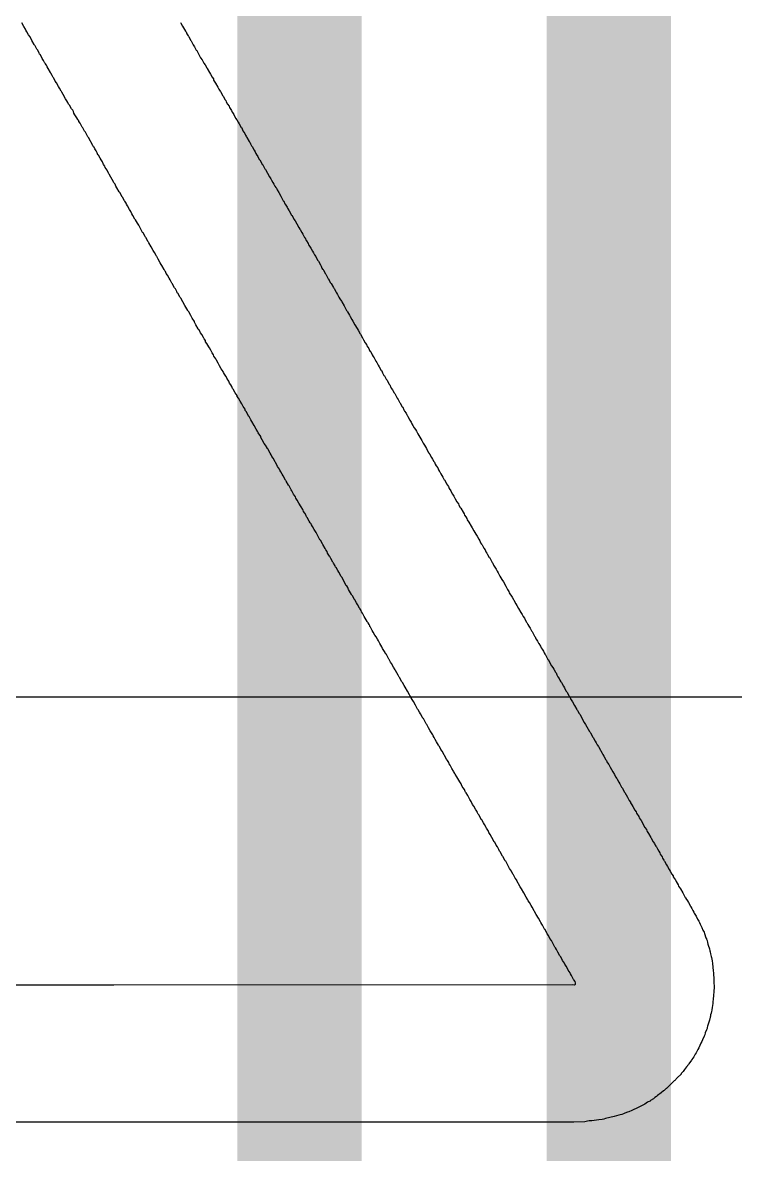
# Model space of a CAD drawing. Header units: inches. Extents: x -2 to 5376, y -4 to 5426.
# Drawn here: x 9.391 to 12.302, y 48.806 to 53.426 of the extents above; entities that cross this region are included whole.
import ezdxf

# ---------------------------------------------------------------- set-up
doc = ezdxf.new("R2010")
doc.units = ezdxf.units.IN
for name, color, linetype in [('Layer 1', 16, 'Continuous'), ('Layer 2', 76, 'Continuous'), ('Top Layer', 1, 'Continuous'), ('Top Overlay', 2, 'Continuous')]:
    doc.layers.add(name, color=color, linetype=linetype)

msp = doc.modelspace()

# ---------------------------------------------------------------- linework, layer by layer
at = {"layer": 'Layer 1'}
msp.add_line((-1.052, 50.673), (86.5551, 50.673), dxfattribs=at)
at = {"layer": 'Layer 2'}
msp.add_line((-1.052, 50.673), (15.9004, 50.673), dxfattribs=at)
at = {"layer": 'Top Layer'}
for points in [[(10.5221, 2.6095, 0.508, 0.508, 0), (10.5221, 64.1911, 0.508, 0.508, 0)], [(11.7858, 3.7668, 0.508, 0.508, 0), (11.7858, 53.6922, 0.508, 0.508, 0)]]:
    msp.add_lwpolyline(points, format="xyseb", dxfattribs=at)
at = {"layer": 'Top Overlay'}
for p, q in [((9.3958, 53.4099), (9.3873, 53.4251)), ((9.4031, 53.3992), (9.3958, 53.4099)), ((10.0362, 53.4262), (10.0373, 53.4239)), ((10.0373, 53.4239), (10.044, 53.4116)), ((10.044, 53.4116), (10.0485, 53.4048)), ((9.4042, 53.3947), (9.4031, 53.3992)), ((9.4087, 53.388), (9.4042, 53.3947)), ((9.4154, 53.3756), (9.4087, 53.388)), ((9.4211, 53.3677), (9.4154, 53.3756)), ((9.4289, 53.3531), (9.4211, 53.3677)), ((10.0485, 53.4048), (10.0564, 53.3902)), ((10.0564, 53.3902), (10.0586, 53.388)), ((10.0586, 53.388), (10.062, 53.3801)), ((10.062, 53.3801), (10.0665, 53.3722)), ((10.0665, 53.3722), (10.0688, 53.37)), ((10.0688, 53.37), (10.0699, 53.3677)), ((10.0699, 53.3677), (10.0778, 53.3531)), ((9.4379, 53.3362), (9.4289, 53.3531)), ((9.4391, 53.334), (9.4379, 53.3362)), ((9.4424, 53.3306), (9.4391, 53.334)), ((9.4469, 53.3227), (9.4424, 53.3306)), ((9.4492, 53.3171), (9.4469, 53.3227)), ((9.4514, 53.3149), (9.4492, 53.3171)), ((10.0778, 53.3531), (10.08, 53.3508)), ((10.08, 53.3508), (10.0845, 53.3407)), ((10.0845, 53.3407), (10.0879, 53.3351)), ((10.0879, 53.3351), (10.0935, 53.3272)), ((10.0935, 53.3272), (10.0958, 53.3216)), ((10.0958, 53.3216), (10.1002, 53.3137)), ((9.4582, 53.3025), (9.4514, 53.3149)), ((9.4604, 53.2969), (9.4582, 53.3025)), ((9.4621, 53.2952), (9.4604, 53.2969)), ((9.4677, 53.2862), (9.4621, 53.2952)), ((9.4705, 53.2789), (9.4677, 53.2862)), ((9.4762, 53.271), (9.4705, 53.2789)), ((9.4807, 53.2631), (9.4762, 53.271)), ((10.1002, 53.3137), (10.1025, 53.3115)), ((10.1025, 53.3115), (10.1182, 53.2823)), ((10.1182, 53.2823), (10.1239, 53.2744)), ((10.1239, 53.2744), (10.1317, 53.2598)), ((9.4818, 53.2609), (9.4807, 53.2631)), ((9.4835, 53.2592), (9.4818, 53.2609)), ((9.488, 53.2525), (9.4835, 53.2592)), ((9.4908, 53.2451), (9.488, 53.2525)), ((9.4953, 53.2384), (9.4908, 53.2451)), ((9.5043, 53.2215), (9.4953, 53.2384)), ((10.1317, 53.2598), (10.1362, 53.253)), ((10.1362, 53.253), (10.143, 53.2406)), ((10.143, 53.2406), (10.1452, 53.2384)), ((10.1452, 53.2384), (10.1542, 53.2215)), ((9.5065, 53.2193), (9.5043, 53.2215)), ((9.5121, 53.2092), (9.5065, 53.2193)), ((9.5155, 53.2013), (9.5121, 53.2092)), ((9.5178, 53.199), (9.5155, 53.2013)), ((9.5245, 53.1867), (9.5178, 53.199)), ((9.529, 53.1799), (9.5245, 53.1867)), ((9.5369, 53.1653), (9.529, 53.1799)), ((10.1542, 53.2215), (10.1587, 53.2148)), ((10.1587, 53.2148), (10.1655, 53.2024)), ((10.1655, 53.2024), (10.17, 53.1957)), ((10.17, 53.1957), (10.1711, 53.1912)), ((10.1711, 53.1912), (10.179, 53.1788)), ((10.179, 53.1788), (10.188, 53.1619)), ((9.5414, 53.1586), (9.5369, 53.1653)), ((9.5481, 53.1462), (9.5414, 53.1586)), ((9.5493, 53.1439), (9.5481, 53.1462)), ((9.5515, 53.1417), (9.5493, 53.1439)), ((9.5571, 53.1316), (9.5515, 53.1417)), ((9.5661, 53.1147), (9.5571, 53.1316)), ((10.188, 53.1619), (10.1925, 53.1541)), ((10.1925, 53.1541), (10.1981, 53.1462)), ((10.1981, 53.1462), (10.1992, 53.1439)), ((10.1992, 53.1439), (10.2082, 53.1271)), ((9.5717, 53.1068), (9.5661, 53.1147)), ((9.5762, 53.099), (9.5717, 53.1068)), ((9.5785, 53.0933), (9.5762, 53.099)), ((9.583, 53.0888), (9.5785, 53.0933)), ((9.5909, 53.0742), (9.583, 53.0888)), ((10.2082, 53.1271), (10.2104, 53.1248)), ((10.2104, 53.1248), (10.2183, 53.1102)), ((10.2183, 53.1102), (10.2206, 53.108)), ((10.2206, 53.108), (10.2228, 53.1023)), ((10.2228, 53.1023), (10.2284, 53.0922)), ((10.2284, 53.0922), (10.2341, 53.0843)), ((9.592, 53.072), (9.5909, 53.0742)), ((9.5959, 53.068), (9.592, 53.072)), ((9.5982, 53.0624), (9.5959, 53.068)), ((9.5999, 53.0562), (9.5982, 53.0624)), ((9.6044, 53.0495), (9.5999, 53.0562)), ((9.6117, 53.0366), (9.6044, 53.0495)), ((10.2341, 53.0843), (10.2363, 53.0787)), ((10.2363, 53.0787), (10.2442, 53.0664)), ((10.2442, 53.0664), (10.2464, 53.0607)), ((10.2464, 53.0607), (10.2476, 53.0585)), ((10.2476, 53.0585), (10.2532, 53.0506)), ((10.2532, 53.0506), (10.2611, 53.036)), ((9.6167, 53.0304), (9.6117, 53.0366)), ((9.6178, 53.0281), (9.6167, 53.0304)), ((9.6201, 53.0259), (9.6178, 53.0281)), ((9.6212, 53.0214), (9.6201, 53.0259)), ((9.6257, 53.0146), (9.6212, 53.0214)), ((9.6313, 53.0045), (9.6257, 53.0146)), ((9.6336, 52.9989), (9.6313, 53.0045)), ((9.637, 52.9955), (9.6336, 52.9989)), ((9.6437, 52.9831), (9.637, 52.9955)), ((10.2611, 53.036), (10.2655, 53.0292)), ((10.2655, 53.0292), (10.2712, 53.0191)), ((10.2712, 53.0191), (10.2757, 53.0124)), ((10.2757, 53.0124), (10.2835, 52.9978)), ((10.2835, 52.9978), (10.2858, 52.9955)), ((10.2858, 52.9955), (10.2886, 52.9882)), ((9.6448, 52.9809), (9.6437, 52.9831)), ((9.6471, 52.9786), (9.6448, 52.9809)), ((9.6561, 52.9618), (9.6471, 52.9786)), ((9.6572, 52.9595), (9.6561, 52.9618)), ((9.6595, 52.9573), (9.6572, 52.9595)), ((9.6774, 52.9235), (9.6595, 52.9573)), ((10.2886, 52.9882), (10.2903, 52.9843)), ((10.2903, 52.9843), (10.2982, 52.973)), ((10.2982, 52.973), (10.301, 52.9657)), ((10.301, 52.9657), (10.3055, 52.959)), ((10.3055, 52.959), (10.3072, 52.9573)), ((10.3072, 52.9573), (10.3161, 52.9404)), ((9.6797, 52.9213), (9.6774, 52.9235)), ((9.6808, 52.919), (9.6797, 52.9213)), ((9.6825, 52.9174), (9.6808, 52.919)), ((9.6853, 52.91), (9.6825, 52.9174)), ((9.6909, 52.9022), (9.6853, 52.91)), ((9.6954, 52.8943), (9.6909, 52.9022)), ((10.3161, 52.9404), (10.3184, 52.9382)), ((10.3184, 52.9382), (10.3218, 52.9303)), ((10.3218, 52.9303), (10.3263, 52.9224)), ((10.3263, 52.9224), (10.3285, 52.9202)), ((10.3285, 52.9202), (10.3364, 52.9056)), ((10.3364, 52.9056), (10.3409, 52.8988)), ((9.6988, 52.8864), (9.6954, 52.8943)), ((9.7011, 52.8842), (9.6988, 52.8864)), ((9.7078, 52.8718), (9.7011, 52.8842)), ((9.7123, 52.8651), (9.7078, 52.8718)), ((9.7168, 52.8572), (9.7123, 52.8651)), ((9.7213, 52.8471), (9.7168, 52.8572)), ((10.3409, 52.8988), (10.3437, 52.8915)), ((10.3437, 52.8915), (10.3482, 52.8847)), ((10.3482, 52.8847), (10.3499, 52.8831)), ((10.3499, 52.8831), (10.351, 52.8808)), ((10.351, 52.8808), (10.3589, 52.8662)), ((10.3589, 52.8662), (10.3611, 52.8639)), ((10.3611, 52.8639), (10.3623, 52.8617)), ((10.3623, 52.8617), (10.3701, 52.8471)), ((9.7269, 52.8392), (9.7213, 52.8471)), ((9.728, 52.8347), (9.7269, 52.8392)), ((9.7359, 52.8235), (9.728, 52.8347)), ((9.737, 52.8212), (9.7359, 52.8235)), ((9.7415, 52.8111), (9.737, 52.8212)), ((9.7427, 52.8088), (9.7415, 52.8111)), ((9.7449, 52.8066), (9.7427, 52.8088)), ((10.3701, 52.8471), (10.3724, 52.8448)), ((10.3724, 52.8448), (10.3757, 52.837)), ((10.3757, 52.837), (10.3802, 52.8291)), ((10.3802, 52.8291), (10.3836, 52.8257)), ((10.3836, 52.8257), (10.3994, 52.7965)), ((9.7629, 52.7729), (9.7449, 52.8066)), ((9.7652, 52.7706), (9.7629, 52.7729)), ((9.7663, 52.7684), (9.7652, 52.7706)), ((9.7691, 52.7656), (9.7663, 52.7684)), ((9.7719, 52.7582), (9.7691, 52.7656)), ((10.3994, 52.7965), (10.405, 52.7886)), ((10.405, 52.7886), (10.4072, 52.783)), ((10.4072, 52.783), (10.4129, 52.7729)), ((10.4129, 52.7729), (10.4174, 52.7661)), ((10.4174, 52.7661), (10.4196, 52.7605)), ((9.7764, 52.7515), (9.7719, 52.7582)), ((9.7854, 52.7346), (9.7764, 52.7515)), ((9.7876, 52.7324), (9.7854, 52.7346)), ((9.7955, 52.7178), (9.7876, 52.7324)), ((9.7966, 52.7155), (9.7955, 52.7178)), ((9.7989, 52.7133), (9.7966, 52.7155)), ((10.4196, 52.7605), (10.4207, 52.7582)), ((10.4207, 52.7582), (10.4258, 52.7521)), ((10.4258, 52.7521), (10.4275, 52.7504)), ((10.4275, 52.7504), (10.4303, 52.7431)), ((10.4303, 52.7431), (10.437, 52.7318)), ((10.437, 52.7318), (10.4455, 52.7166)), ((10.4455, 52.7166), (10.4477, 52.7144)), ((9.8068, 52.6986), (9.7989, 52.7133)), ((9.8079, 52.6964), (9.8068, 52.6986)), ((9.8135, 52.6885), (9.8079, 52.6964)), ((9.8146, 52.684), (9.8135, 52.6885)), ((9.8191, 52.6773), (9.8146, 52.684)), ((9.827, 52.6627), (9.8191, 52.6773)), ((10.4477, 52.7144), (10.4511, 52.7065)), ((10.4511, 52.7065), (10.4556, 52.6986)), ((10.4556, 52.6986), (10.4578, 52.6964)), ((10.4578, 52.6964), (10.4623, 52.6863)), ((10.4623, 52.6863), (10.4635, 52.684)), ((10.4635, 52.684), (10.4713, 52.6728)), ((10.4713, 52.6728), (10.4725, 52.6683)), ((9.8326, 52.6548), (9.827, 52.6627)), ((9.8337, 52.6525), (9.8326, 52.6548)), ((9.8371, 52.6447), (9.8337, 52.6525)), ((9.8416, 52.6379), (9.8371, 52.6447)), ((9.8495, 52.6233), (9.8416, 52.6379)), ((9.8517, 52.6211), (9.8495, 52.6233)), ((10.4725, 52.6683), (10.4798, 52.6576)), ((10.4798, 52.6576), (10.4893, 52.6402)), ((10.4893, 52.6402), (10.4916, 52.6379)), ((10.4916, 52.6379), (10.4994, 52.6233)), ((10.4994, 52.6233), (10.5039, 52.6166)), ((9.8596, 52.6064), (9.8517, 52.6211)), ((9.8652, 52.5986), (9.8596, 52.6064)), ((9.8709, 52.5884), (9.8652, 52.5986)), ((9.881, 52.5693), (9.8709, 52.5884)), ((10.5039, 52.6166), (10.5107, 52.6042)), ((10.5107, 52.6042), (10.5186, 52.5896)), ((10.5186, 52.5896), (10.5231, 52.5828)), ((10.5231, 52.5828), (10.5242, 52.5806)), ((10.5242, 52.5806), (10.5309, 52.5682)), ((9.8832, 52.5671), (9.881, 52.5693)), ((9.8911, 52.5525), (9.8832, 52.5671)), ((9.8922, 52.5502), (9.8911, 52.5525)), ((9.8945, 52.548), (9.8922, 52.5502)), ((9.9035, 52.5311), (9.8945, 52.548)), ((9.9046, 52.5289), (9.9035, 52.5311)), ((10.5309, 52.5682), (10.5354, 52.5615)), ((10.5354, 52.5615), (10.5422, 52.5491)), ((10.5422, 52.5491), (10.5444, 52.5468)), ((10.5444, 52.5468), (10.5489, 52.5367)), ((10.5489, 52.5367), (10.55, 52.5345)), ((10.55, 52.5345), (10.5568, 52.5244)), ((9.9068, 52.5266), (9.9046, 52.5289)), ((9.9158, 52.5097), (9.9068, 52.5266)), ((9.9237, 52.4951), (9.9158, 52.5097)), ((9.9293, 52.4872), (9.9237, 52.4951)), ((9.9361, 52.4749), (9.9293, 52.4872)), ((10.5568, 52.5244), (10.559, 52.5187)), ((10.559, 52.5187), (10.5602, 52.5165)), ((10.5602, 52.5165), (10.568, 52.5052)), ((10.568, 52.5052), (10.5748, 52.4929)), ((10.5748, 52.4929), (10.5793, 52.4861)), ((10.5793, 52.4861), (10.5815, 52.4805)), ((9.9372, 52.4726), (9.9361, 52.4749)), ((9.9394, 52.4704), (9.9372, 52.4726)), ((9.9451, 52.4603), (9.9394, 52.4704)), ((9.9529, 52.4456), (9.9451, 52.4603)), ((9.9563, 52.4378), (9.9529, 52.4456)), ((10.5815, 52.4805), (10.5827, 52.4782)), ((10.5827, 52.4782), (10.5883, 52.4704)), ((10.5883, 52.4704), (10.5961, 52.4558)), ((10.5961, 52.4558), (10.5984, 52.4535)), ((10.5984, 52.4535), (10.5995, 52.4513)), ((10.5995, 52.4513), (10.6074, 52.4366)), ((9.9597, 52.4344), (9.9563, 52.4378)), ((9.9687, 52.4175), (9.9597, 52.4344)), ((9.9698, 52.4153), (9.9687, 52.4175)), ((9.9721, 52.413), (9.9698, 52.4153)), ((9.9749, 52.4091), (9.9721, 52.413)), ((9.9777, 52.4018), (9.9749, 52.4091)), ((9.9822, 52.395), (9.9777, 52.4018)), ((9.9889, 52.3827), (9.9822, 52.395)), ((10.6074, 52.4366), (10.6108, 52.431)), ((10.6108, 52.431), (10.6136, 52.4237)), ((10.6136, 52.4237), (10.6164, 52.4198)), ((10.6164, 52.4198), (10.6186, 52.4175)), ((10.6186, 52.4175), (10.6198, 52.4153)), ((10.6198, 52.4153), (10.6276, 52.4007)), ((10.6276, 52.4007), (10.6299, 52.3984)), ((10.6299, 52.3984), (10.6344, 52.3883)), ((9.9934, 52.3759), (9.9889, 52.3827)), ((9.9968, 52.3703), (9.9934, 52.3759)), ((10.0002, 52.3624), (9.9968, 52.3703)), ((10.0024, 52.3602), (10.0002, 52.3624)), ((10.0114, 52.3433), (10.0024, 52.3602)), ((10.6344, 52.3883), (10.6389, 52.3804)), ((10.6389, 52.3804), (10.6411, 52.3782)), ((10.6411, 52.3782), (10.6422, 52.3759)), ((10.6422, 52.3759), (10.649, 52.3636)), ((10.649, 52.3636), (10.6512, 52.3613)), ((10.6512, 52.3613), (10.6602, 52.3444)), ((10.0125, 52.3411), (10.0114, 52.3433)), ((10.0148, 52.3388), (10.0125, 52.3411)), ((10.0204, 52.3287), (10.0148, 52.3388)), ((10.0227, 52.3231), (10.0204, 52.3287)), ((10.0249, 52.3208), (10.0227, 52.3231)), ((10.0328, 52.3062), (10.0249, 52.3208)), ((10.0339, 52.304), (10.0328, 52.3062)), ((10.0373, 52.3006), (10.0339, 52.304)), ((10.053, 52.2713), (10.0373, 52.3006)), ((10.6602, 52.3444), (10.6625, 52.3422)), ((10.6625, 52.3422), (10.6636, 52.3399)), ((10.6636, 52.3399), (10.6715, 52.3253)), ((10.6715, 52.3253), (10.6737, 52.3231)), ((10.6737, 52.3231), (10.6771, 52.3152)), ((10.6771, 52.3152), (10.6827, 52.3051)), ((10.6827, 52.3051), (10.6872, 52.2983)), ((10.0575, 52.2646), (10.053, 52.2713)), ((10.0654, 52.25), (10.0575, 52.2646)), ((10.6872, 52.2983), (10.6929, 52.2882)), ((10.6929, 52.2882), (10.6951, 52.286)), ((10.6951, 52.286), (10.7041, 52.2691)), ((10.7041, 52.2691), (10.7142, 52.25)), ((10.0665, 52.2477), (10.0654, 52.25)), ((10.0699, 52.2444), (10.0665, 52.2477)), ((10.0778, 52.2297), (10.0699, 52.2444)), ((10.0834, 52.2196), (10.0778, 52.2297)), ((10.0924, 52.205), (10.0834, 52.2196)), ((10.7142, 52.25), (10.7165, 52.2477)), ((10.7165, 52.2477), (10.7176, 52.2455)), ((10.7176, 52.2455), (10.7255, 52.2309)), ((10.7255, 52.2309), (10.7277, 52.2286)), ((10.7277, 52.2286), (10.7288, 52.2264)), ((10.7288, 52.2264), (10.7356, 52.214)), ((10.7356, 52.214), (10.7401, 52.2072)), ((10.0935, 52.2028), (10.0924, 52.205)), ((10.0969, 52.1949), (10.0935, 52.2028)), ((10.0991, 52.1926), (10.0969, 52.1949)), ((10.1081, 52.1758), (10.0991, 52.1926)), ((10.1092, 52.1735), (10.1081, 52.1758)), ((10.1115, 52.1713), (10.1092, 52.1735)), ((10.1182, 52.1589), (10.1115, 52.1713)), ((10.7401, 52.2072), (10.7479, 52.1926)), ((10.7479, 52.1926), (10.7569, 52.1769)), ((10.7569, 52.1769), (10.7614, 52.1701)), ((10.7614, 52.1701), (10.7693, 52.1555)), ((10.1227, 52.1522), (10.1182, 52.1589)), ((10.1295, 52.1398), (10.1227, 52.1522)), ((10.1306, 52.1375), (10.1295, 52.1398)), ((10.1329, 52.1353), (10.1306, 52.1375)), ((10.1374, 52.1274), (10.1329, 52.1353)), ((10.1385, 52.1229), (10.1374, 52.1274)), ((10.143, 52.1162), (10.1385, 52.1229)), ((10.1509, 52.1015), (10.143, 52.1162)), ((10.7693, 52.1555), (10.7716, 52.1533)), ((10.7716, 52.1533), (10.7794, 52.1387)), ((10.7794, 52.1387), (10.7839, 52.1308)), ((10.7839, 52.1308), (10.7907, 52.1184)), ((10.7907, 52.1184), (10.7952, 52.1117)), ((10.1542, 52.0982), (10.1509, 52.1015)), ((10.1598, 52.0881), (10.1542, 52.0982)), ((10.1632, 52.0802), (10.1598, 52.0881)), ((10.1655, 52.0779), (10.1632, 52.0802)), ((10.17, 52.0701), (10.1655, 52.0779)), ((10.1722, 52.0644), (10.17, 52.0701)), ((10.7952, 52.1117), (10.7974, 52.106)), ((10.7974, 52.106), (10.8053, 52.0948)), ((10.8053, 52.0948), (10.8081, 52.0875)), ((10.8081, 52.0875), (10.8109, 52.0836)), ((10.8109, 52.0836), (10.8132, 52.0813)), ((10.8132, 52.0813), (10.8143, 52.0791)), ((10.8143, 52.0791), (10.8188, 52.0689)), ((10.8188, 52.0689), (10.8222, 52.0633)), ((10.1801, 52.0532), (10.1722, 52.0644)), ((10.1823, 52.0476), (10.1801, 52.0532)), ((10.1902, 52.0352), (10.1823, 52.0476)), ((10.1913, 52.033), (10.1902, 52.0352)), ((10.1958, 52.0251), (10.1913, 52.033)), ((10.2026, 52.0127), (10.1958, 52.0251)), ((10.8222, 52.0633), (10.8267, 52.0566)), ((10.8267, 52.0566), (10.8334, 52.0442)), ((10.8334, 52.0442), (10.8379, 52.0375)), ((10.8379, 52.0375), (10.8435, 52.0273)), ((10.8435, 52.0273), (10.848, 52.0206)), ((10.2104, 52.0015), (10.2026, 52.0127)), ((10.2121, 51.9975), (10.2104, 52.0015)), ((10.2149, 51.9902), (10.2121, 51.9975)), ((10.2206, 51.9824), (10.2149, 51.9902)), ((10.2273, 51.97), (10.2206, 51.9824)), ((10.848, 52.0206), (10.8559, 52.006)), ((10.8559, 52.006), (10.8581, 52.0037)), ((10.8581, 52.0037), (10.8615, 51.9958)), ((10.8615, 51.9958), (10.8671, 51.9857)), ((10.8671, 51.9857), (10.8694, 51.9835)), ((10.8694, 51.9835), (10.8716, 51.9779)), ((10.8716, 51.9779), (10.8761, 51.97)), ((10.2284, 51.9677), (10.2273, 51.97)), ((10.2307, 51.9655), (10.2284, 51.9677)), ((10.2335, 51.9616), (10.2307, 51.9655)), ((10.2363, 51.9542), (10.2335, 51.9616)), ((10.2408, 51.9475), (10.2363, 51.9542)), ((10.2453, 51.9396), (10.2408, 51.9475)), ((10.2487, 51.9318), (10.2453, 51.9396)), ((10.2509, 51.9295), (10.2487, 51.9318)), ((10.8761, 51.97), (10.8784, 51.9677)), ((10.8784, 51.9677), (10.8795, 51.9655)), ((10.8795, 51.9655), (10.8874, 51.9509)), ((10.8874, 51.9509), (10.8896, 51.9486)), ((10.8896, 51.9486), (10.8908, 51.9464)), ((10.8908, 51.9464), (10.8953, 51.9363)), ((10.8953, 51.9363), (10.8964, 51.934)), ((10.8964, 51.934), (10.902, 51.9261)), ((10.2588, 51.9149), (10.2509, 51.9295)), ((10.2667, 51.9036), (10.2588, 51.9149)), ((10.2678, 51.8991), (10.2667, 51.9036)), ((10.2723, 51.8924), (10.2678, 51.8991)), ((10.279, 51.88), (10.2723, 51.8924)), ((10.902, 51.9261), (10.9031, 51.9239)), ((10.9031, 51.9239), (10.9088, 51.9138)), ((10.9088, 51.9138), (10.911, 51.9115)), ((10.911, 51.9115), (10.9121, 51.9093)), ((10.9121, 51.9093), (10.9211, 51.8924)), ((10.9211, 51.8924), (10.9245, 51.8868)), ((10.9245, 51.8868), (10.9301, 51.8767)), ((10.2869, 51.8688), (10.279, 51.88)), ((10.288, 51.8665), (10.2869, 51.8688)), ((10.2914, 51.8587), (10.288, 51.8665)), ((10.2993, 51.8474), (10.2914, 51.8587)), ((10.3004, 51.8429), (10.2993, 51.8474)), ((10.3049, 51.8362), (10.3004, 51.8429)), ((10.9301, 51.8767), (10.9324, 51.8744)), ((10.9324, 51.8744), (10.9335, 51.8722)), ((10.9335, 51.8722), (10.9414, 51.8575)), ((10.9414, 51.8575), (10.9436, 51.8553)), ((10.9436, 51.8553), (10.9481, 51.8452)), ((10.9481, 51.8452), (10.9515, 51.8395)), ((10.9515, 51.8395), (10.9571, 51.8317)), ((10.3139, 51.8193), (10.3049, 51.8362)), ((10.3161, 51.8171), (10.3139, 51.8193)), ((10.3229, 51.8047), (10.3161, 51.8171)), ((10.3274, 51.7979), (10.3229, 51.8047)), ((10.3364, 51.7811), (10.3274, 51.7979)), ((10.9571, 51.8317), (10.9599, 51.8244)), ((10.9599, 51.8244), (10.9616, 51.8227)), ((10.9616, 51.8227), (10.965, 51.8171)), ((10.965, 51.8171), (10.9728, 51.8024)), ((10.9728, 51.8024), (10.9785, 51.7946)), ((10.9785, 51.7946), (10.9813, 51.7873)), ((10.3443, 51.7665), (10.3364, 51.7811)), ((10.3521, 51.7552), (10.3443, 51.7665)), ((10.3533, 51.7507), (10.3521, 51.7552)), ((10.3634, 51.7361), (10.3533, 51.7507)), ((10.9813, 51.7873), (10.9852, 51.7811)), ((10.9852, 51.7811), (10.9908, 51.7721)), ((10.9908, 51.7721), (10.9953, 51.7642)), ((10.9953, 51.7642), (10.9998, 51.7575)), ((10.9998, 51.7575), (11.0055, 51.7473)), ((11.0055, 51.7473), (11.01, 51.7406)), ((10.3645, 51.7316), (10.3634, 51.7361)), ((10.3701, 51.7226), (10.3645, 51.7316)), ((10.378, 51.708), (10.3701, 51.7226)), ((10.3836, 51.7001), (10.378, 51.708)), ((10.3892, 51.69), (10.3836, 51.7001)), ((11.01, 51.7406), (11.0128, 51.7333)), ((11.0128, 51.7333), (11.0212, 51.7192)), ((11.0212, 51.7192), (11.0268, 51.7091)), ((11.0268, 51.7091), (11.0324, 51.7012)), ((11.0324, 51.7012), (11.0403, 51.6866)), ((10.3904, 51.6877), (10.3892, 51.69)), ((10.3926, 51.6855), (10.3904, 51.6877)), ((10.4016, 51.6686), (10.3926, 51.6855)), ((10.4061, 51.6608), (10.4016, 51.6686)), ((10.4084, 51.6551), (10.4061, 51.6608)), ((10.414, 51.6473), (10.4084, 51.6551)), ((11.0403, 51.6866), (11.0493, 51.6697)), ((11.0493, 51.6697), (11.0516, 51.6675)), ((11.0516, 51.6675), (11.0527, 51.6653)), ((11.0527, 51.6653), (11.0606, 51.6506)), ((10.4219, 51.6326), (10.414, 51.6473)), ((10.4241, 51.6304), (10.4219, 51.6326)), ((10.4297, 51.6203), (10.4241, 51.6304)), ((10.4325, 51.6141), (10.4297, 51.6203)), ((10.4398, 51.6034), (10.4325, 51.6141)), ((11.0606, 51.6506), (11.0651, 51.6439)), ((11.0651, 51.6439), (11.0707, 51.6338)), ((11.0707, 51.6338), (11.0729, 51.6315)), ((11.0729, 51.6315), (11.0763, 51.6236)), ((11.0763, 51.6236), (11.0808, 51.6158)), ((11.0808, 51.6158), (11.0864, 51.6079)), ((11.0864, 51.6079), (11.0892, 51.6006)), ((10.441, 51.5989), (10.4398, 51.6034)), ((10.4455, 51.5922), (10.441, 51.5989)), ((10.4511, 51.582), (10.4455, 51.5922)), ((10.4556, 51.5753), (10.4511, 51.582)), ((10.4646, 51.5584), (10.4556, 51.5753)), ((11.0892, 51.6006), (11.0937, 51.5938)), ((11.0937, 51.5938), (11.0954, 51.5922)), ((11.0954, 51.5922), (11.0988, 51.5843)), ((11.0988, 51.5843), (11.1033, 51.5764)), ((11.1033, 51.5764), (11.1078, 51.5697)), ((11.1078, 51.5697), (11.1134, 51.5595)), ((10.4657, 51.5562), (10.4646, 51.5584)), ((10.468, 51.5539), (10.4657, 51.5562)), ((10.477, 51.5371), (10.468, 51.5539)), ((10.4792, 51.5348), (10.477, 51.5371)), ((10.4882, 51.5179), (10.4792, 51.5348)), ((10.491, 51.514), (10.4882, 51.5179)), ((11.1134, 51.5595), (11.1157, 51.5573)), ((11.1157, 51.5573), (11.1168, 51.5551)), ((11.1168, 51.5551), (11.1213, 51.5449)), ((11.1213, 51.5449), (11.1224, 51.5427)), ((11.1224, 51.5427), (11.1303, 51.5314)), ((11.1303, 51.5314), (11.1331, 51.5241)), ((11.1331, 51.5241), (11.1359, 51.5202)), ((11.1359, 51.5202), (11.1381, 51.5179)), ((11.1381, 51.5179), (11.1393, 51.5157)), ((11.1393, 51.5157), (11.1471, 51.5011)), ((10.4978, 51.5005), (10.491, 51.514)), ((10.5051, 51.4898), (10.4978, 51.5005)), ((10.5073, 51.4842), (10.5051, 51.4898)), ((10.5129, 51.4763), (10.5073, 51.4842)), ((10.5197, 51.464), (10.5129, 51.4763)), ((11.1471, 51.5011), (11.1528, 51.4921)), ((11.1528, 51.4921), (11.1584, 51.482)), ((11.1584, 51.482), (11.1651, 51.4696)), ((11.1651, 51.4696), (11.1708, 51.4617)), ((10.5281, 51.4488), (10.5197, 51.464)), ((10.5354, 51.4381), (10.5281, 51.4488)), ((10.5365, 51.4359), (10.5354, 51.4381)), ((10.5388, 51.4302), (10.5365, 51.4359)), ((10.5433, 51.4235), (10.5388, 51.4302)), ((10.5489, 51.4134), (10.5433, 51.4235)), ((11.1708, 51.4617), (11.173, 51.4561)), ((11.173, 51.4561), (11.1786, 51.446)), ((11.1786, 51.446), (11.1809, 51.4437)), ((11.1809, 51.4437), (11.1899, 51.4269)), ((11.1899, 51.4269), (11.1944, 51.4201)), ((10.5512, 51.4077), (10.5489, 51.4134)), ((10.5534, 51.4055), (10.5512, 51.4077)), ((10.5613, 51.3909), (10.5534, 51.4055)), ((10.5658, 51.3841), (10.5613, 51.3909)), ((10.5669, 51.3819), (10.5658, 51.3841)), ((10.5692, 51.3796), (10.5669, 51.3819)), ((10.5703, 51.3751), (10.5692, 51.3796)), ((11.1944, 51.4201), (11.1955, 51.4156)), ((11.1955, 51.4156), (11.2011, 51.4077)), ((11.2011, 51.4077), (11.2056, 51.401)), ((11.2056, 51.401), (11.2067, 51.3965)), ((11.2067, 51.3965), (11.214, 51.3858)), ((11.214, 51.3858), (11.2225, 51.3706)), ((10.5748, 51.3684), (10.5703, 51.3751)), ((10.5815, 51.356), (10.5748, 51.3684)), ((10.5894, 51.3436), (10.5815, 51.356)), ((10.595, 51.3335), (10.5894, 51.3436)), ((10.6051, 51.3144), (10.595, 51.3335)), ((11.2225, 51.3706), (11.227, 51.3639)), ((11.227, 51.3639), (11.2337, 51.3515)), ((11.2337, 51.3515), (11.2416, 51.3369)), ((11.2416, 51.3369), (11.2472, 51.329)), ((10.6074, 51.3122), (10.6051, 51.3144)), ((10.6153, 51.2975), (10.6074, 51.3122)), ((10.6175, 51.2953), (10.6153, 51.2975)), ((10.6265, 51.2784), (10.6175, 51.2953)), ((11.2472, 51.329), (11.254, 51.3167)), ((11.254, 51.3167), (11.2585, 51.3099)), ((11.2585, 51.3099), (11.2613, 51.3026)), ((11.2613, 51.3026), (11.2652, 51.2964)), ((11.2652, 51.2964), (11.2675, 51.2942)), ((11.2675, 51.2942), (11.2753, 51.2796)), ((10.6276, 51.2762), (10.6265, 51.2784)), ((10.6299, 51.2739), (10.6276, 51.2762)), ((10.6344, 51.2661), (10.6299, 51.2739)), ((10.6366, 51.2604), (10.6344, 51.2661)), ((10.6445, 51.2481), (10.6366, 51.2604)), ((10.6456, 51.2458), (10.6445, 51.2481)), ((10.6501, 51.2379), (10.6456, 51.2458)), ((10.658, 51.2233), (10.6501, 51.2379)), ((11.2753, 51.2796), (11.2798, 51.2728)), ((11.2798, 51.2728), (11.2826, 51.2655)), ((11.2826, 51.2655), (11.2866, 51.2593)), ((11.2866, 51.2593), (11.2888, 51.2571)), ((11.2888, 51.2571), (11.2899, 51.2548)), ((11.2899, 51.2548), (11.2967, 51.2424)), ((11.2967, 51.2424), (11.2989, 51.2402)), ((11.2989, 51.2402), (11.3091, 51.2211)), ((10.6591, 51.2211), (10.658, 51.2233)), ((10.6614, 51.2188), (10.6591, 51.2211)), ((10.667, 51.2087), (10.6614, 51.2188)), ((10.6692, 51.2031), (10.667, 51.2087)), ((10.6715, 51.2008), (10.6692, 51.2031)), ((10.6782, 51.1885), (10.6715, 51.2008)), ((11.3091, 51.2211), (11.3113, 51.2188)), ((11.3113, 51.2188), (11.3141, 51.2115)), ((11.3141, 51.2115), (11.3197, 51.2025)), ((11.3197, 51.2025), (11.3248, 51.1941)), ((11.3248, 51.1941), (11.3293, 51.1862)), ((10.6827, 51.1817), (10.6782, 51.1885)), ((10.6917, 51.1649), (10.6827, 51.1817)), ((10.6951, 51.1615), (10.6917, 51.1649)), ((10.7131, 51.1277), (10.6951, 51.1615)), ((11.3293, 51.1862), (11.3338, 51.1795)), ((11.3338, 51.1795), (11.3361, 51.1739)), ((11.3361, 51.1739), (11.3406, 51.166)), ((11.3406, 51.166), (11.345, 51.1592)), ((11.345, 51.1592), (11.3479, 51.1519)), ((11.3479, 51.1519), (11.3552, 51.1424)), ((10.7148, 51.1261), (10.7131, 51.1277)), ((10.7193, 51.1193), (10.7148, 51.1261)), ((10.7221, 51.112), (10.7193, 51.1193)), ((10.7266, 51.1053), (10.7221, 51.112)), ((10.7345, 51.0906), (10.7266, 51.1053)), ((11.3552, 51.1424), (11.3642, 51.1255)), ((11.3642, 51.1255), (11.372, 51.1109)), ((11.372, 51.1109), (11.3777, 51.103)), ((11.3777, 51.103), (11.3788, 51.0985)), ((11.3788, 51.0985), (11.39, 51.0805)), ((10.7356, 51.0884), (10.7345, 51.0906)), ((10.7378, 51.0861), (10.7356, 51.0884)), ((10.7446, 51.0738), (10.7378, 51.0861)), ((10.7457, 51.0715), (10.7446, 51.0738)), ((10.7479, 51.0693), (10.7457, 51.0715)), ((10.7547, 51.0569), (10.7479, 51.0693)), ((10.7592, 51.0502), (10.7547, 51.0569)), ((11.39, 51.0805), (11.3956, 51.0704)), ((11.3956, 51.0704), (11.3979, 51.0682)), ((11.3979, 51.0682), (11.4058, 51.0535)), ((11.4058, 51.0535), (11.4103, 51.0468)), ((10.7671, 51.0355), (10.7592, 51.0502)), ((10.7682, 51.0333), (10.7671, 51.0355)), ((10.7738, 51.0254), (10.7682, 51.0333)), ((10.7749, 51.0209), (10.7738, 51.0254)), ((10.7794, 51.0142), (10.7749, 51.0209)), ((10.7862, 51.0018), (10.7794, 51.0142)), ((11.4103, 51.0468), (11.417, 51.0344)), ((11.417, 51.0344), (11.426, 51.0176)), ((11.426, 51.0176), (11.4316, 51.0097)), ((11.4316, 51.0097), (11.4339, 51.0041)), ((10.7907, 50.9951), (10.7862, 51.0018)), ((10.7986, 50.9804), (10.7907, 50.9951)), ((10.7997, 50.9782), (10.7986, 50.9804)), ((10.8019, 50.9759), (10.7997, 50.9782)), ((10.8064, 50.9681), (10.8019, 50.9759)), ((10.8087, 50.9625), (10.8064, 50.9681)), ((10.8098, 50.9602), (10.8087, 50.9625)), ((10.812, 50.958), (10.8098, 50.9602)), ((11.4339, 51.0041), (11.435, 51.0018)), ((11.435, 51.0018), (11.4406, 50.9939)), ((11.4406, 50.9939), (11.4485, 50.9793)), ((11.4485, 50.9793), (11.4507, 50.9771)), ((11.4507, 50.9771), (11.4541, 50.9692)), ((11.4541, 50.9692), (11.4586, 50.9613)), ((11.4586, 50.9613), (11.4642, 50.9535)), ((10.8165, 50.9501), (10.812, 50.958)), ((10.8188, 50.9445), (10.8165, 50.9501)), ((10.8233, 50.9377), (10.8188, 50.9445)), ((10.83, 50.9253), (10.8233, 50.9377)), ((10.8345, 50.9186), (10.83, 50.9253)), ((10.8402, 50.9085), (10.8345, 50.9186)), ((11.4642, 50.9535), (11.4665, 50.9478)), ((11.4665, 50.9478), (11.4699, 50.9422)), ((11.4699, 50.9422), (11.4721, 50.94)), ((11.4721, 50.94), (11.4732, 50.9377)), ((11.4732, 50.9377), (11.4822, 50.9208)), ((11.4822, 50.9208), (11.4845, 50.9186)), ((11.4845, 50.9186), (11.4879, 50.9107)), ((10.8447, 50.9017), (10.8402, 50.9085)), ((10.8503, 50.8916), (10.8447, 50.9017)), ((10.8548, 50.8837), (10.8503, 50.8916)), ((10.8587, 50.8776), (10.8548, 50.8837)), ((10.8615, 50.8702), (10.8587, 50.8776)), ((10.8671, 50.8624), (10.8615, 50.8702)), ((11.4879, 50.9107), (11.489, 50.9085)), ((11.489, 50.9085), (11.4946, 50.9006)), ((11.4946, 50.9006), (11.498, 50.8927)), ((11.498, 50.8927), (11.4991, 50.8905)), ((11.4991, 50.8905), (11.5064, 50.8798)), ((11.5064, 50.8798), (11.5092, 50.8736)), ((11.5092, 50.8736), (11.5126, 50.868)), ((11.5126, 50.868), (11.5182, 50.8601)), ((10.8716, 50.8545), (10.8671, 50.8624)), ((10.8739, 50.8489), (10.8716, 50.8545)), ((10.8773, 50.8455), (10.8739, 50.8489)), ((10.8818, 50.8376), (10.8773, 50.8455)), ((10.8863, 50.8275), (10.8818, 50.8376)), ((10.8885, 50.8253), (10.8863, 50.8275)), ((10.8941, 50.8151), (10.8885, 50.8253)), ((11.5182, 50.8601), (11.521, 50.8528)), ((11.521, 50.8528), (11.525, 50.8466)), ((11.525, 50.8466), (11.5272, 50.8444)), ((11.5272, 50.8444), (11.5306, 50.8365)), ((11.5306, 50.8365), (11.5362, 50.8264)), ((11.5362, 50.8264), (11.5385, 50.8241)), ((11.5385, 50.8241), (11.5463, 50.8095)), ((10.8975, 50.8095), (10.8941, 50.8151)), ((10.9059, 50.7943), (10.8975, 50.8095)), ((10.9132, 50.7837), (10.9059, 50.7943)), ((10.9144, 50.7803), (10.9132, 50.7837)), ((10.92, 50.7713), (10.9144, 50.7803)), ((11.5463, 50.8095), (11.552, 50.8005)), ((11.552, 50.8005), (11.5565, 50.7927)), ((11.5565, 50.7927), (11.5609, 50.7859)), ((11.5609, 50.7859), (11.5677, 50.7735)), ((10.9256, 50.7612), (10.92, 50.7713)), ((10.929, 50.7533), (10.9256, 50.7612)), ((10.9312, 50.751), (10.929, 50.7533)), ((10.9391, 50.7364), (10.9312, 50.751)), ((10.9402, 50.7342), (10.9391, 50.7364)), ((10.9425, 50.7319), (10.9402, 50.7342)), ((10.9492, 50.7196), (10.9425, 50.7319)), ((11.5677, 50.7735), (11.5699, 50.7713)), ((11.5699, 50.7713), (11.5733, 50.7634)), ((11.5733, 50.7634), (11.5778, 50.7555)), ((11.5778, 50.7555), (11.5823, 50.7488)), ((11.5823, 50.7488), (11.5851, 50.7415)), ((11.5851, 50.7415), (11.5896, 50.7347)), ((11.5896, 50.7347), (11.5924, 50.7319)), ((11.5924, 50.7319), (11.6003, 50.7173)), ((10.9537, 50.7128), (10.9492, 50.7196)), ((10.9627, 50.6959), (10.9537, 50.7128)), ((10.9706, 50.6813), (10.9627, 50.6959)), ((11.6003, 50.7173), (11.6048, 50.7106)), ((11.6048, 50.7106), (11.6059, 50.7061)), ((11.6059, 50.7061), (11.6115, 50.6959)), ((11.6115, 50.6959), (11.6138, 50.6937)), ((11.6138, 50.6937), (11.6149, 50.6915)), ((11.6149, 50.6915), (11.6217, 50.6791)), ((10.9728, 50.6791), (10.9706, 50.6813)), ((10.9818, 50.6622), (10.9728, 50.6791)), ((10.9875, 50.6543), (10.9818, 50.6622)), ((10.9953, 50.6397), (10.9875, 50.6543)), ((11.0043, 50.6229), (10.9953, 50.6397)), ((11.6217, 50.6791), (11.6239, 50.6768)), ((11.6239, 50.6768), (11.6284, 50.6667)), ((11.6284, 50.6667), (11.6295, 50.6645)), ((11.6295, 50.6645), (11.6374, 50.6532)), ((11.6374, 50.6532), (11.6453, 50.6386)), ((11.6453, 50.6386), (11.6543, 50.6217)), ((11.0066, 50.6206), (11.0043, 50.6229)), ((11.0122, 50.6105), (11.0066, 50.6206)), ((11.0167, 50.6037), (11.0122, 50.6105)), ((11.0246, 50.5891), (11.0167, 50.6037)), ((11.6543, 50.6217), (11.6565, 50.6195)), ((11.6565, 50.6195), (11.6577, 50.6172)), ((11.6577, 50.6172), (11.6644, 50.6049)), ((11.6644, 50.6049), (11.6666, 50.6026)), ((11.6666, 50.6026), (11.6846, 50.5689)), ((11.0257, 50.5869), (11.0246, 50.5891)), ((11.0279, 50.5846), (11.0257, 50.5869)), ((11.0381, 50.5655), (11.0279, 50.5846)), ((11.0392, 50.5633), (11.0381, 50.5655)), ((11.0414, 50.561), (11.0392, 50.5633)), ((11.0493, 50.5464), (11.0414, 50.561)), ((11.0561, 50.534), (11.0493, 50.5464)), ((11.6846, 50.5689), (11.6903, 50.561)), ((11.6903, 50.561), (11.706, 50.5318)), ((11.0617, 50.5262), (11.0561, 50.534)), ((11.0662, 50.5183), (11.0617, 50.5262)), ((11.0673, 50.5138), (11.0662, 50.5183)), ((11.0718, 50.507), (11.0673, 50.5138)), ((11.0763, 50.4992), (11.0718, 50.507)), ((11.0819, 50.4902), (11.0763, 50.4992)), ((11.706, 50.5318), (11.7094, 50.5284)), ((11.7094, 50.5284), (11.7105, 50.5262)), ((11.7105, 50.5262), (11.7195, 50.5093)), ((11.7195, 50.5093), (11.7217, 50.507)), ((11.7217, 50.507), (11.7296, 50.4924)), ((11.0898, 50.4756), (11.0819, 50.4902)), ((11.0909, 50.4733), (11.0898, 50.4756)), ((11.0932, 50.4711), (11.0909, 50.4733)), ((11.0999, 50.4587), (11.0932, 50.4711)), ((11.1044, 50.4519), (11.0999, 50.4587)), ((11.1224, 50.4182), (11.1044, 50.4519)), ((11.7296, 50.4924), (11.7341, 50.4857)), ((11.7341, 50.4857), (11.7364, 50.48)), ((11.7364, 50.48), (11.7375, 50.4778)), ((11.7375, 50.4778), (11.7431, 50.4699)), ((11.7431, 50.4699), (11.7442, 50.4677)), ((11.7442, 50.4677), (11.751, 50.4553)), ((11.751, 50.4553), (11.7532, 50.4531)), ((11.7532, 50.4531), (11.7577, 50.4429)), ((11.1269, 50.4137), (11.1224, 50.4182)), ((11.1314, 50.4058), (11.1269, 50.4137)), ((11.1336, 50.4002), (11.1314, 50.4058)), ((11.7577, 50.4429), (11.7611, 50.4373)), ((11.7611, 50.4373), (11.7656, 50.4306)), ((11.7656, 50.4306), (11.7735, 50.416)), ((11.7735, 50.416), (11.7757, 50.4137)), ((11.7757, 50.4137), (11.7791, 50.4058)), ((11.7791, 50.4058), (11.7802, 50.4036)), ((11.137, 50.3946), (11.1336, 50.4002)), ((11.1415, 50.3867), (11.137, 50.3946)), ((11.1438, 50.3811), (11.1415, 50.3867)), ((11.1516, 50.3699), (11.1438, 50.3811)), ((11.1528, 50.3676), (11.1516, 50.3699)), ((11.1561, 50.3597), (11.1528, 50.3676)), ((11.1584, 50.3575), (11.1561, 50.3597)), ((11.7802, 50.4036), (11.7853, 50.3974)), ((11.7853, 50.3974), (11.7881, 50.3923)), ((11.7881, 50.3923), (11.7903, 50.3867)), ((11.7903, 50.3867), (11.8016, 50.3665)), ((11.8016, 50.3665), (11.8089, 50.3558)), ((11.164, 50.3474), (11.1584, 50.3575)), ((11.1685, 50.3406), (11.164, 50.3474)), ((11.1764, 50.326), (11.1685, 50.3406)), ((11.182, 50.3181), (11.1764, 50.326)), ((11.1837, 50.3142), (11.182, 50.3181)), ((11.1865, 50.3069), (11.1837, 50.3142)), ((11.8089, 50.3558), (11.8128, 50.3474)), ((11.8128, 50.3474), (11.8185, 50.3395)), ((11.8185, 50.3395), (11.8196, 50.3372)), ((11.8196, 50.3372), (11.8263, 50.3249)), ((11.8263, 50.3249), (11.8308, 50.3181)), ((11.8308, 50.3181), (11.8331, 50.3125)), ((11.191, 50.3024), (11.1865, 50.3069)), ((11.1955, 50.2945), (11.191, 50.3024)), ((11.1989, 50.2866), (11.1955, 50.2945)), ((11.2, 50.2844), (11.1989, 50.2866)), ((11.2034, 50.281), (11.2, 50.2844)), ((11.209, 50.2709), (11.2034, 50.281)), ((11.218, 50.254), (11.209, 50.2709)), ((11.8331, 50.3125), (11.8376, 50.3046)), ((11.8376, 50.3046), (11.8398, 50.3024)), ((11.8398, 50.3024), (11.8409, 50.3001)), ((11.8409, 50.3001), (11.8488, 50.2855)), ((11.8488, 50.2855), (11.8511, 50.2833)), ((11.8511, 50.2833), (11.8612, 50.2641)), ((11.2225, 50.2462), (11.218, 50.254)), ((11.2292, 50.2338), (11.2225, 50.2462)), ((11.2337, 50.227), (11.2292, 50.2338)), ((11.2416, 50.2124), (11.2337, 50.227)), ((11.8612, 50.2641), (11.8691, 50.2495)), ((11.8691, 50.2495), (11.8736, 50.2428)), ((11.8736, 50.2428), (11.8747, 50.2405)), ((11.8747, 50.2405), (11.8792, 50.2327)), ((11.8792, 50.2327), (11.8837, 50.2259)), ((11.8837, 50.2259), (11.8915, 50.2113)), ((11.2472, 50.2046), (11.2416, 50.2124)), ((11.2483, 50.2023), (11.2472, 50.2046)), ((11.2517, 50.1944), (11.2483, 50.2023)), ((11.2551, 50.1911), (11.2517, 50.1944)), ((11.2618, 50.1787), (11.2551, 50.1911)), ((11.2641, 50.1731), (11.2618, 50.1787)), ((11.8915, 50.2113), (11.8972, 50.2034)), ((11.8972, 50.2034), (11.8983, 50.1989)), ((11.8983, 50.1989), (11.9084, 50.1843)), ((11.9084, 50.1843), (11.9095, 50.1798)), ((11.9095, 50.1798), (11.9174, 50.1686)), ((11.2663, 50.1708), (11.2641, 50.1731)), ((11.2731, 50.1584), (11.2663, 50.1708)), ((11.2776, 50.1517), (11.2731, 50.1584)), ((11.2843, 50.1393), (11.2776, 50.1517)), ((11.2855, 50.1371), (11.2843, 50.1393)), ((11.2911, 50.1292), (11.2855, 50.1371)), ((11.2922, 50.127), (11.2911, 50.1292)), ((11.9174, 50.1686), (11.9332, 50.1393)), ((11.9332, 50.1393), (11.9388, 50.1315)), ((11.9388, 50.1315), (11.941, 50.1258)), ((11.2956, 50.1191), (11.2922, 50.127)), ((11.3012, 50.1112), (11.2956, 50.1191)), ((11.3079, 50.0989), (11.3012, 50.1112)), ((11.3169, 50.082), (11.3079, 50.0989)), ((11.941, 50.1258), (11.9421, 50.1236)), ((11.9421, 50.1236), (11.9478, 50.1157)), ((11.9478, 50.1157), (11.9568, 50.0989)), ((11.9568, 50.0989), (11.959, 50.0966)), ((11.959, 50.0966), (11.9669, 50.082)), ((11.3192, 50.0797), (11.3169, 50.082)), ((11.3259, 50.0674), (11.3192, 50.0797)), ((11.3304, 50.0606), (11.3259, 50.0674)), ((11.3361, 50.0505), (11.3304, 50.0606)), ((11.3394, 50.0426), (11.3361, 50.0505)), ((11.3417, 50.0404), (11.3394, 50.0426)), ((11.3507, 50.0235), (11.3417, 50.0404)), ((11.9669, 50.082), (11.9714, 50.0752)), ((11.9714, 50.0752), (11.9742, 50.0679)), ((11.9742, 50.0679), (11.977, 50.064)), ((11.977, 50.064), (11.9804, 50.0606)), ((11.9804, 50.0606), (11.9838, 50.0527)), ((11.9838, 50.0527), (11.9894, 50.0426)), ((11.9894, 50.0426), (11.9939, 50.0359)), ((11.9939, 50.0359), (11.995, 50.0314)), ((11.3529, 50.0213), (11.3507, 50.0235)), ((11.3608, 50.0066), (11.3529, 50.0213)), ((11.3619, 50.0044), (11.3608, 50.0066)), ((11.3642, 50.0021), (11.3619, 50.0044)), ((11.3799, 49.9729), (11.3642, 50.0021)), ((11.995, 50.0314), (12.0029, 50.0201)), ((12.0029, 50.0201), (12.0051, 50.0145)), ((12.0051, 50.0145), (12.0096, 50.0066)), ((12.0096, 50.0066), (12.0119, 50.0044)), ((12.0119, 50.0044), (12.013, 50.0021)), ((12.013, 50.0021), (12.0209, 49.9875)), ((11.3878, 49.9617), (11.3799, 49.9729)), ((11.3889, 49.9594), (11.3878, 49.9617)), ((11.3934, 49.9493), (11.3889, 49.9594)), ((11.3956, 49.947), (11.3934, 49.9493)), ((11.4035, 49.9324), (11.3956, 49.947)), ((12.0209, 49.9875), (12.0254, 49.9808)), ((12.0254, 49.9808), (12.0321, 49.9684)), ((12.0321, 49.9684), (12.0366, 49.9617)), ((12.0366, 49.9617), (12.0433, 49.9493)), ((12.0433, 49.9493), (12.0478, 49.9425)), ((11.4091, 49.9246), (11.4035, 49.9324)), ((11.4103, 49.9223), (11.4091, 49.9246)), ((11.4148, 49.9122), (11.4103, 49.9223)), ((11.417, 49.9099), (11.4148, 49.9122)), ((11.4238, 49.8976), (11.417, 49.9099)), ((11.4294, 49.8897), (11.4238, 49.8976)), ((12.0478, 49.9425), (12.049, 49.9381)), ((12.049, 49.9381), (12.0563, 49.9274)), ((12.0563, 49.9274), (12.058, 49.9257)), ((12.058, 49.9257), (12.0602, 49.9201)), ((12.0602, 49.9201), (12.0647, 49.9122)), ((12.0647, 49.9122), (12.0692, 49.9054)), ((12.0692, 49.9054), (12.0703, 49.9009)), ((12.0703, 49.9009), (12.0782, 49.8897)), ((11.4384, 49.8728), (11.4294, 49.8897)), ((11.4479, 49.8554), (11.4384, 49.8728)), ((11.4552, 49.8447), (11.4479, 49.8554)), ((12.0782, 49.8897), (12.0872, 49.8728)), ((12.0872, 49.8728), (12.0906, 49.8672)), ((12.0906, 49.8672), (12.0973, 49.8548)), ((12.0973, 49.8548), (12.0996, 49.8526)), ((12.0996, 49.8526), (12.1007, 49.8503)), ((11.4564, 49.8402), (11.4552, 49.8447)), ((11.4609, 49.8335), (11.4564, 49.8402)), ((11.4676, 49.8211), (11.4609, 49.8335)), ((11.4721, 49.8144), (11.4676, 49.8211)), ((11.48, 49.7997), (11.4721, 49.8144)), ((12.1007, 49.8503), (12.1063, 49.8402)), ((12.1063, 49.8402), (12.1108, 49.8335)), ((12.1108, 49.8335), (12.1187, 49.8189)), ((12.1187, 49.8189), (12.1209, 49.8166)), ((12.1209, 49.8166), (12.1243, 49.8087)), ((12.1243, 49.8087), (12.1288, 49.8009)), ((11.4822, 49.7975), (11.48, 49.7997)), ((11.489, 49.7851), (11.4822, 49.7975)), ((11.498, 49.7694), (11.489, 49.7851)), ((11.507, 49.7548), (11.498, 49.7694)), ((12.1288, 49.8009), (12.1333, 49.7941)), ((12.1333, 49.7941), (12.1344, 49.7896)), ((12.1344, 49.7896), (12.1423, 49.7784)), ((12.1423, 49.7784), (12.1468, 49.7683)), ((12.1468, 49.7683), (12.1479, 49.766)), ((12.1479, 49.766), (12.1535, 49.7581)), ((11.5081, 49.7525), (11.507, 49.7548)), ((11.5115, 49.7446), (11.5081, 49.7525)), ((11.5148, 49.7413), (11.5115, 49.7446)), ((11.5193, 49.7334), (11.5148, 49.7413)), ((11.5227, 49.7255), (11.5193, 49.7334)), ((11.525, 49.7233), (11.5227, 49.7255)), ((11.534, 49.7064), (11.525, 49.7233)), ((12.1535, 49.7581), (12.1558, 49.7525)), ((12.1558, 49.7525), (12.1586, 49.7452)), ((12.1586, 49.7452), (12.1659, 49.7311)), ((12.1659, 49.7311), (12.1699, 49.7205)), ((12.1699, 49.7205), (12.1749, 49.712)), ((11.5396, 49.6985), (11.534, 49.7064)), ((11.5407, 49.6963), (11.5396, 49.6985)), ((11.5452, 49.6862), (11.5407, 49.6963)), ((11.5508, 49.6783), (11.5452, 49.6862)), ((11.5565, 49.6682), (11.5508, 49.6783)), ((11.5654, 49.6513), (11.5565, 49.6682)), ((12.1749, 49.712), (12.176, 49.7075)), ((12.176, 49.7075), (12.1822, 49.6901)), ((12.1822, 49.6901), (12.1839, 49.685)), ((12.1839, 49.685), (12.1845, 49.6845)), ((12.1845, 49.6845), (12.1867, 49.6789)), ((12.1867, 49.6789), (12.189, 49.6699)), ((12.189, 49.6699), (12.1901, 49.6642)), ((11.5677, 49.6491), (11.5654, 49.6513)), ((11.5722, 49.6412), (11.5677, 49.6491)), ((11.5756, 49.6333), (11.5722, 49.6412)), ((11.5778, 49.6311), (11.5756, 49.6333)), ((11.5857, 49.6164), (11.5778, 49.6311)), ((12.1901, 49.6642), (12.1912, 49.6597)), ((12.1912, 49.6597), (12.1974, 49.6446)), ((12.1974, 49.6446), (12.1985, 49.6367)), ((12.1985, 49.6367), (12.1997, 49.6322)), ((12.1997, 49.6322), (12.2013, 49.6238)), ((12.2013, 49.6238), (12.2025, 49.6193)), ((11.5868, 49.6142), (11.5857, 49.6164)), ((11.5891, 49.612), (11.5868, 49.6142)), ((11.5969, 49.5973), (11.5891, 49.612)), ((11.6048, 49.5861), (11.5969, 49.5973)), ((11.6059, 49.5816), (11.6048, 49.5861)), ((11.6115, 49.5737), (11.6059, 49.5816)), ((12.2025, 49.6193), (12.2042, 49.6131)), ((12.2042, 49.6131), (12.2053, 49.6086)), ((12.2053, 49.6086), (12.2075, 49.5951)), ((12.2075, 49.5951), (12.2092, 49.5844)), ((12.2092, 49.5844), (12.2109, 49.5692)), ((11.6172, 49.5636), (11.6115, 49.5737)), ((11.62, 49.5574), (11.6172, 49.5636)), ((11.6273, 49.5467), (11.62, 49.5574)), ((11.6284, 49.5422), (11.6273, 49.5467)), ((11.6329, 49.5355), (11.6284, 49.5422)), ((11.6385, 49.5254), (11.6329, 49.5355)), ((12.2109, 49.5692), (12.212, 49.5546)), ((12.212, 49.5546), (12.2131, 49.5467)), ((12.2131, 49.5467), (12.2148, 49.5181)), ((6.5947, 49.4978), (9.7635, 49.4978)), ((9.7635, 49.4978), (11.6374, 49.4984)), ((11.6374, 49.4984), (11.6458, 49.4978)), ((11.6408, 49.5197), (11.6385, 49.5254)), ((11.6425, 49.5181), (11.6408, 49.5197)), ((11.6481, 49.5113), (11.6425, 49.5181)), ((11.6458, 49.4978), (11.6487, 49.5006)), ((11.6498, 49.5051), (11.6481, 49.5113)), ((11.6487, 49.5006), (11.6498, 49.5051)), ((12.2148, 49.5181), (12.2154, 49.4804)), ((12.212, 49.4444), (12.2103, 49.4225)), ((12.2131, 49.4478), (12.212, 49.4444)), ((12.2143, 49.477), (12.2131, 49.4478)), ((12.2154, 49.4804), (12.2143, 49.477)), ((12.2058, 49.3944), (12.2047, 49.3887)), ((12.2081, 49.4067), (12.2058, 49.3944)), ((12.2092, 49.4124), (12.2081, 49.4067)), ((12.2103, 49.4225), (12.2092, 49.4124)), ((12.1957, 49.3494), (12.1901, 49.3336)), ((12.1968, 49.3539), (12.1957, 49.3494)), ((12.1991, 49.3651), (12.1968, 49.3539)), ((12.2002, 49.3696), (12.1991, 49.3651)), ((12.2013, 49.3752), (12.2002, 49.3696)), ((12.203, 49.3826), (12.2013, 49.3752)), ((12.2047, 49.3887), (12.203, 49.3826)), ((12.1794, 49.3016), (12.1772, 49.2937)), ((12.1845, 49.3134), (12.1794, 49.3016)), ((12.1867, 49.319), (12.1845, 49.3134)), ((12.1878, 49.3235), (12.1867, 49.319)), ((12.189, 49.3291), (12.1878, 49.3235)), ((12.1901, 49.3336), (12.189, 49.3291)), ((12.162, 49.2594), (12.1535, 49.2409)), ((12.1654, 49.2662), (12.162, 49.2594)), ((12.1682, 49.2735), (12.1654, 49.2662)), ((12.1749, 49.2881), (12.1682, 49.2735)), ((12.1772, 49.2937), (12.1749, 49.2881)), ((12.1367, 49.2116), (12.1322, 49.2038)), ((12.1378, 49.2139), (12.1367, 49.2116)), ((12.1423, 49.2206), (12.1378, 49.2139)), ((12.1491, 49.233), (12.1423, 49.2206)), ((12.1535, 49.2409), (12.1491, 49.233)), ((12.1029, 49.1622), (12.0951, 49.152)), ((12.1041, 49.1644), (12.1029, 49.1622)), ((12.1063, 49.1667), (12.1041, 49.1644)), ((12.1074, 49.1689), (12.1063, 49.1667)), ((12.1108, 49.1723), (12.1074, 49.1689)), ((12.1119, 49.1745), (12.1108, 49.1723)), ((12.1232, 49.1903), (12.1119, 49.1745)), ((12.1243, 49.1925), (12.1232, 49.1903)), ((12.1322, 49.2038), (12.1243, 49.1925)), ((12.0602, 49.1138), (12.0591, 49.1116)), ((12.063, 49.1166), (12.0602, 49.1138)), ((12.0653, 49.1177), (12.063, 49.1166)), ((12.0805, 49.1329), (12.0653, 49.1177)), ((12.0816, 49.1352), (12.0805, 49.1329)), ((12.0883, 49.1419), (12.0816, 49.1352)), ((12.0895, 49.1442), (12.0883, 49.1419)), ((12.0951, 49.152), (12.0895, 49.1442)), ((12.0113, 49.066), (12.0091, 49.0649)), ((12.0192, 49.0739), (12.0113, 49.066)), ((12.0214, 49.075), (12.0192, 49.0739)), ((12.0315, 49.0851), (12.0214, 49.075)), ((12.0338, 49.0863), (12.0315, 49.0851)), ((12.0377, 49.0902), (12.0338, 49.0863)), ((12.0389, 49.0924), (12.0377, 49.0902)), ((12.0405, 49.093), (12.0389, 49.0924)), ((12.0529, 49.1054), (12.0405, 49.093)), ((12.0552, 49.1065), (12.0529, 49.1054)), ((12.0591, 49.1116), (12.0552, 49.1065)), ((11.9461, 49.0199), (11.9438, 49.0188)), ((11.954, 49.0233), (11.9461, 49.0199)), ((11.9562, 49.0255), (11.954, 49.0233)), ((11.9686, 49.0323), (11.9562, 49.0255)), ((11.9736, 49.0373), (11.9686, 49.0323)), ((11.9798, 49.0424), (11.9736, 49.0373)), ((11.9821, 49.0435), (11.9798, 49.0424)), ((11.9849, 49.0463), (11.9821, 49.0435)), ((11.9989, 49.057), (11.9849, 49.0463)), ((12.0091, 49.0649), (11.9989, 49.057)), ((11.8511, 48.9732), (11.8454, 48.971)), ((11.8617, 48.9772), (11.8511, 48.9732)), ((11.8674, 48.9794), (11.8617, 48.9772)), ((11.8797, 48.9851), (11.8674, 48.9794)), ((11.8876, 48.9884), (11.8797, 48.9851)), ((11.8977, 48.9929), (11.8876, 48.9884)), ((11.9326, 49.0109), (11.8977, 48.9929)), ((11.9438, 49.0188), (11.9326, 49.0109)), ((11.6419, 48.9373), (5.893, 48.9367)), ((11.6869, 48.9384), (11.6419, 48.9373)), ((11.6981, 48.9406), (11.6869, 48.9384)), ((11.7049, 48.9418), (11.6981, 48.9406)), ((11.7161, 48.9429), (11.7049, 48.9418)), ((11.7262, 48.944), (11.7161, 48.9429)), ((11.7442, 48.9463), (11.7262, 48.944)), ((11.7589, 48.9485), (11.7442, 48.9463)), ((11.7656, 48.9496), (11.7589, 48.9485)), ((11.7718, 48.9513), (11.7656, 48.9496)), ((11.8078, 48.9603), (11.7718, 48.9513)), ((11.8173, 48.9631), (11.8078, 48.9603)), ((11.8263, 48.9654), (11.8173, 48.9631)), ((11.8319, 48.9665), (11.8263, 48.9654)), ((11.8393, 48.9682), (11.8319, 48.9665)), ((11.8454, 48.971), (11.8393, 48.9682))]:
    msp.add_line(p, q, dxfattribs=at)

doc.saveas('drawing.dxf')
